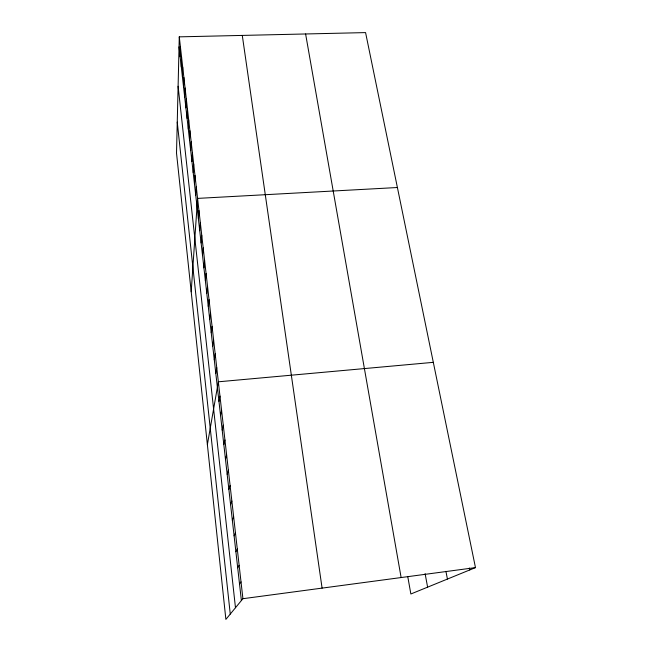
<?xml version="1.0" encoding="UTF-8"?>
<svg xmlns="http://www.w3.org/2000/svg" width="652" height="652" viewBox="0 0 652 652"><rect width="100%" height="100%" fill="white"/><g stroke="black" fill="none" stroke-linecap="round" stroke-linejoin="round"><path stroke-width="0.98" d="M179.276 36.854L176.521 153.13L225.877 619.4L242.919 598.699L475.479 567.607L365.576 32.6L179.276 36.854L242.919 598.699M180.156 56.781L180.417 46.879M181.289 66.797L181.558 57.001M182.421 76.92L182.715 67.229M183.571 87.132L183.888 77.555M184.736 97.45L185.07 87.987M185.91 107.865L186.26 98.525M187.091 118.395L187.466 109.169M188.289 129.023L188.689 119.927M189.504 139.756L189.919 130.791M190.718 150.604L191.158 141.769M191.957 161.566L192.413 152.853M193.204 172.633L193.685 164.059M194.459 183.815L194.972 175.388M195.73 195.119L196.268 186.831M191.199 291.794L197.572 198.395L397.402 187.515M198.371 218.534L198.95 210.547M199.74 230.669L200.343 222.845M201.118 242.935L201.753 235.274M202.511 255.339L203.179 247.841M203.929 267.874L204.614 260.555M205.356 280.556L206.073 273.416M206.798 293.384L207.548 286.415M208.257 306.35L209.039 299.578M209.732 319.472L210.547 312.878M211.232 332.732L212.071 326.342M212.739 346.155L213.612 339.969M214.272 359.733L215.176 353.751M215.82 373.466L216.749 367.695M207.377 444.648L218.355 381.803L433.311 362.341M218.966 401.42L219.968 396.09M220.563 415.65L221.607 410.54M222.185 430.043L223.261 425.177M223.832 444.615L224.94 439.986M225.486 459.367L226.635 454.974M227.165 474.289L228.355 470.157M228.868 489.399L230.099 485.52M230.596 504.689L231.859 501.078M232.332 520.174L233.644 516.84M234.101 535.854L235.453 532.798M235.885 551.722L237.287 548.96M237.695 567.802L239.137 565.325M239.528 584.078L241.02 581.902M475.479 567.607L410.858 593.996L407.736 576.458M469.326 568.014L469.725 569.962M445.927 571.339L447.427 579.066M425.104 573.638L427.614 587.159M305.609 33.969L401.127 577.55M242.283 35.412L322.088 588.12M179.039 46.862L241.387 600.565M178.102 86.26L235.478 607.737M177.254 122.136L230.262 614.07"/></g></svg>
